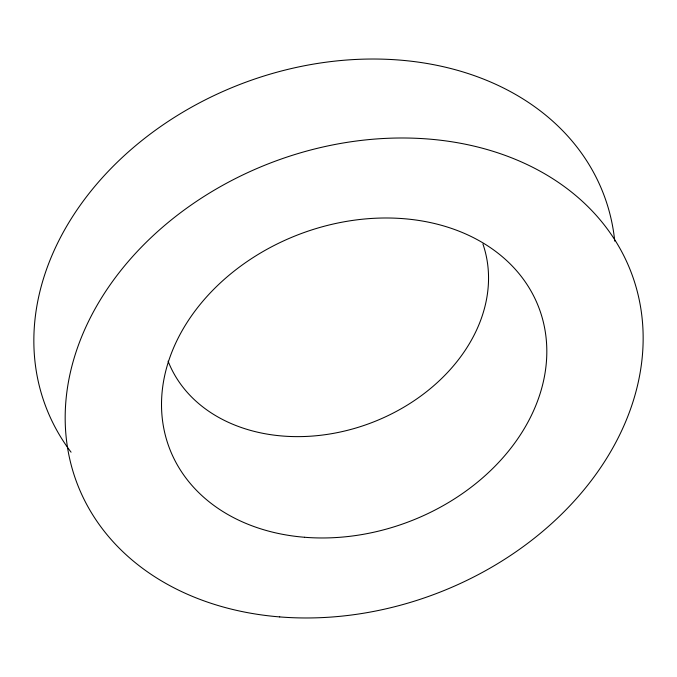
<?xml version="1.0" encoding="UTF-8"?>
<svg xmlns="http://www.w3.org/2000/svg" width="677" height="677" viewBox="0 0 677 677"><rect width="100%" height="100%" fill="white"/><g stroke="black" fill="none" stroke-linecap="round" stroke-linejoin="round"><path stroke-width="1.02" d="M71.068 452.194A298.455 232.27 -20.8 0 1 239.7 84.507A298.455 232.27 -20.8 0 1 614.741 241.13M482.913 243.991A167.989 130.737 -20.8 0 1 369.845 423.362A167.989 130.737 -20.8 0 1 168.082 361.154M279.711 616.916A296.45 230.705 -20.8 0 0 633.215 278.01A296.45 230.705 -20.8 0 0 149.583 239.015A296.45 230.705 -20.8 0 0 279.711 616.916M304.532 537.267A197.633 153.806 -20.8 0 0 540.195 311.335A197.633 153.806 -20.8 0 0 217.774 285.339A197.633 153.806 -20.8 0 0 304.532 537.267"/></g></svg>
